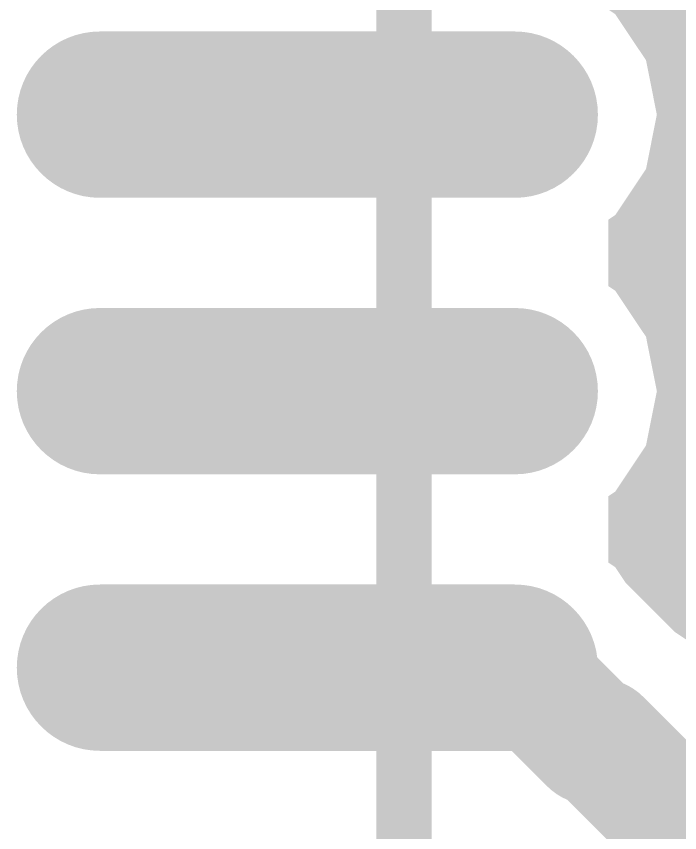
# Model space of a CAD drawing. Header units: inches. Extents: x 0.91 to 3.83, y 2.65 to 3.83.
# Drawn here: x 2.145 to 2.1923, y 3.0867 to 3.1448 of the extents above; entities that cross this region are included whole.
import ezdxf

# ---------------------------------------------------------------- set-up
doc = ezdxf.new("R2010")
doc.units = ezdxf.units.IN
doc.header["$MEASUREMENT"] = 0
for name, color, linetype in [('Bottom Courtyard', 56, 'Continuous'), ('Top Layer', 1, 'Continuous'), ('Top Paste', 8, 'Continuous'), ('Top Solder', 216, 'Continuous')]:
    doc.layers.add(name, color=color, linetype=linetype)

# ---------------------------------------------------------------- blocks, each defined once
blk = doc.blocks.new('QFN50P500X500X80_HS_29N_CP2102N_54')
at = {"layer": 'Top Layer'}
h = blk.add_hatch(color=1, dxfattribs=at)
edge = h.paths.add_edge_path()
edge.add_arc((0.106299, 0.019685), 0.004921, 270, 450)
edge.add_line((0.106299, 0.024606), (0.076772, 0.024606))
edge.add_arc((0.076772, 0.019685), 0.004921, 90, 270)
edge.add_line((0.076772, 0.014764), (0.106299, 0.014764))
h = blk.add_hatch(color=1, dxfattribs=at)
edge = h.paths.add_edge_path()
edge.add_arc((0.106299, 0), 0.004921, 270, 450)
edge.add_line((0.106299, 0.004921), (0.076772, 0.004921))
edge.add_arc((0.076772, 0), 0.004921, 90, 270)
edge.add_line((0.076772, -0.004921), (0.106299, -0.004921))
h = blk.add_hatch(color=1, dxfattribs=at)
edge = h.paths.add_edge_path()
edge.add_arc((0.106299, -0.019685), 0.004921, 270, 450)
edge.add_line((0.106299, -0.014764), (0.076772, -0.014764))
edge.add_arc((0.076772, -0.019685), 0.004921, 90, 270)
edge.add_line((0.076772, -0.024606), (0.106299, -0.024606))
at = {"layer": 'Top Paste'}
h = blk.add_hatch(color=8, dxfattribs=at)
edge = h.paths.add_edge_path()
edge.add_arc((0.106299, 0.019685), 0.004921, 270, 450)
edge.add_line((0.106299, 0.024606), (0.076772, 0.024606))
edge.add_arc((0.076772, 0.019685), 0.004921, 90, 270)
edge.add_line((0.076772, 0.014764), (0.106299, 0.014764))
h = blk.add_hatch(color=8, dxfattribs=at)
edge = h.paths.add_edge_path()
edge.add_arc((0.106299, 0), 0.004921, 270, 450)
edge.add_line((0.106299, 0.004921), (0.076772, 0.004921))
edge.add_arc((0.076772, 0), 0.004921, 90, 270)
edge.add_line((0.076772, -0.004921), (0.106299, -0.004921))
h = blk.add_hatch(color=8, dxfattribs=at)
edge = h.paths.add_edge_path()
edge.add_arc((0.106299, -0.019685), 0.004921, 270, 450)
edge.add_line((0.106299, -0.014764), (0.076772, -0.014764))
edge.add_arc((0.076772, -0.019685), 0.004921, 90, 270)
edge.add_line((0.076772, -0.024606), (0.106299, -0.024606))
at = {"layer": 'Top Solder'}
h = blk.add_hatch(color=216, dxfattribs=at)
edge = h.paths.add_edge_path()
edge.add_arc((0.106299, 0.019685), 0.005921, 270, 450)
edge.add_line((0.106299, 0.025606), (0.076772, 0.025606))
edge.add_arc((0.076772, 0.019685), 0.005921, 90, 270)
edge.add_line((0.076772, 0.013764), (0.106299, 0.013764))
h = blk.add_hatch(color=216, dxfattribs=at)
edge = h.paths.add_edge_path()
edge.add_arc((0.106299, 0), 0.005921, 270, 450)
edge.add_line((0.106299, 0.005921), (0.076772, 0.005921))
edge.add_arc((0.076772, 0), 0.005921, 90, 270)
edge.add_line((0.076772, -0.005921), (0.106299, -0.005921))
h = blk.add_hatch(color=216, dxfattribs=at)
edge = h.paths.add_edge_path()
edge.add_arc((0.106299, -0.019685), 0.005921, 270, 450)
edge.add_line((0.106299, -0.013764), (0.076772, -0.013764))
edge.add_arc((0.076772, -0.019685), 0.005921, 90, 270)
edge.add_line((0.076772, -0.025606), (0.106299, -0.025606))
at = {"layer": 'Bottom Courtyard'}
blk.add_lwpolyline([(0.098425, -0.098425, 0.003937, 0.003937, 0), (0.098425, 0.098425, 0.003937, 0.003937, 0)], format="xyseb", dxfattribs=at)

msp = doc.modelspace()

# ---------------------------------------------------------------- hatches: boundary and pattern name
at = {"layer": 'Top Layer'}
msp.add_hatch(color=1, dxfattribs=at).paths.add_polyline_path([(2.268013, 3.296568), (2.268013, 3.261193), (2.268789, 3.257291), (2.270999, 3.253983), (2.311221, 3.213761), (2.311221, 3.195945), (2.272953, 3.195945), (2.272953, 3.15067), (2.272757, 3.149685), (2.272757, 3.132298), (2.272661, 3.132075), (2.272541, 3.122075), (2.272554, 3.122042), (2.272541, 3.12201), (2.272555, 3.121975), (2.24936, 3.098779), (2.249085, 3.098779), (2.248603, 3.098993), (2.246844, 3.099039), (2.245496, 3.099156), (2.244439, 3.09933), (2.243702, 3.099526), (2.243583, 3.099575), (2.243583, 3.105394), (2.206024, 3.105394), (2.206024, 3.092889), (2.202087, 3.091258), (2.193334, 3.100011), (2.191883, 3.100981), (2.188429, 3.104435), (2.187665, 3.105578), (2.187183, 3.1059), (2.187183, 3.110635), (2.187665, 3.110958), (2.189858, 3.114239), (2.190628, 3.11811), (2.189858, 3.121981), (2.187665, 3.125263), (2.187183, 3.125585), (2.187183, 3.13032), (2.187665, 3.130643), (2.189858, 3.133924), (2.190628, 3.137795), (2.189858, 3.141666), (2.187665, 3.144948), (2.187183, 3.14527), (2.187183, 3.150005), (2.187665, 3.150328), (2.189858, 3.153609), (2.190628, 3.15748), (2.189858, 3.161351), (2.187665, 3.164633), (2.187183, 3.164955), (2.187183, 3.169691), (2.187665, 3.170013), (2.189858, 3.173294), (2.190628, 3.177166), (2.189858, 3.181037), (2.187665, 3.184318), (2.184383, 3.186511), (2.180512, 3.187281), (2.150984, 3.187281), (2.147113, 3.186511), (2.144508, 3.187029), (2.143957, 3.187854), (2.143132, 3.188406), (2.142613, 3.191011), (2.143383, 3.194882), (2.143383, 3.22441), (2.142613, 3.228281), (2.140421, 3.231562), (2.139752, 3.232009), (2.139225, 3.237049), (2.146581, 3.244405), (2.150174, 3.244405), (2.150641, 3.244193), (2.151765, 3.244153), (2.152635, 3.244058), (2.153451, 3.243905), (2.154215, 3.243696), (2.154941, 3.243432), (2.155632, 3.243112), (2.156302, 3.242731), (2.156956, 3.242284), (2.157598, 3.241764), (2.158378, 3.241026), (2.158557, 3.240957), (2.164612, 3.236911), (2.171939, 3.235454), (2.179267, 3.236911), (2.185479, 3.241062), (2.189629, 3.247274), (2.191087, 3.254601), (2.189629, 3.261929), (2.185479, 3.26814), (2.179267, 3.272291), (2.171939, 3.273749), (2.164612, 3.272291), (2.158557, 3.268245), (2.158378, 3.268177), (2.157598, 3.267438), (2.156955, 3.266918), (2.156302, 3.266471), (2.155632, 3.26609), (2.15494, 3.26577), (2.154215, 3.265506), (2.153451, 3.265298), (2.152635, 3.265144), (2.151765, 3.265049), (2.150641, 3.26501), (2.150174, 3.264797), (2.142358, 3.264797), (2.138456, 3.264021), (2.135148, 3.261811), (2.111137, 3.2378), (2.108927, 3.234492), (2.107911, 3.234461), (2.104094, 3.237951), (2.104094, 3.246481), (2.105342, 3.247514), (2.105939, 3.247941), (2.106465, 3.248273), (2.106849, 3.248479), (2.107061, 3.248569), (2.107291, 3.248602), (2.107406, 3.248671), (2.107432, 3.248679), (2.107469, 3.248708), (2.107542, 3.248752), (2.107831, 3.248709), (2.108351, 3.249096), (2.11301, 3.250022), (2.119222, 3.254173), (2.123372, 3.260385), (2.124793, 3.267526), (2.124871, 3.267702), (2.1249, 3.268776), (2.124987, 3.269598), (2.125133, 3.270377), (2.125337, 3.271119), (2.1256, 3.271835), (2.125926, 3.272534), (2.126319, 3.273222), (2.126787, 3.273907), (2.127337, 3.274591), (2.128103, 3.275413), (2.128282, 3.275893), (2.130973, 3.278584), (2.190627, 3.278584), (2.208433, 3.260777), (2.208433, 3.260453), (2.208218, 3.259951), (2.208195, 3.258185), (2.208016, 3.255308), (2.207975, 3.255), (2.206024, 3.255), (2.206024, 3.250608), (2.205732, 3.249917), (2.20596, 3.249355), (2.205849, 3.248759), (2.206024, 3.248505), (2.206024, 3.221378), (2.213811, 3.221378), (2.213859, 3.221259), (2.214056, 3.220521), (2.21423, 3.219464), (2.214347, 3.218116), (2.214393, 3.216357), (2.214607, 3.215876), (2.214607, 3.201448), (2.214393, 3.200967), (2.214348, 3.199235), (2.21423, 3.197908), (2.214058, 3.196875), (2.213866, 3.19616), (2.213784, 3.195962), (2.213754, 3.195945), (2.204055, 3.195945), (2.204055, 3.12689), (2.24752, 3.12689), (2.24752, 3.195945), (2.235853, 3.195945), (2.235822, 3.195962), (2.235741, 3.19616), (2.235548, 3.196875), (2.235376, 3.197908), (2.235259, 3.199235), (2.235213, 3.200967), (2.234999, 3.201448), (2.234999, 3.215876), (2.235213, 3.216357), (2.235259, 3.218116), (2.235377, 3.219465), (2.235551, 3.220521), (2.235747, 3.221258), (2.235795, 3.221378), (2.243583, 3.221378), (2.243583, 3.255), (2.229628, 3.255), (2.229572, 3.255138), (2.229376, 3.255874), (2.229203, 3.256925), (2.229085, 3.258269), (2.229039, 3.260021), (2.228825, 3.260503), (2.228825, 3.265), (2.228049, 3.268902), (2.225839, 3.27221), (2.205649, 3.292399), (2.207435, 3.296181), (2.243583, 3.296181), (2.243583, 3.315854), (2.24722, 3.317361)])

# ---------------------------------------------------------------- linework, layer by layer
for points in [[(2.165748, 3.098425, 0.009, 0.009, 0), (2.18074, 3.098425, 0.009, 0.009, 0)], [(2.18074, 3.098425, 0.009, 0.009, 0), (2.186004, 3.093162, 0.009, 0.009, 0)], [(2.186004, 3.093162, 0.009, 0.009, 0), (2.186485, 3.093162, 0.009, 0.009, 0)], [(2.186485, 3.093162, 0.009, 0.009, 0), (2.198021, 3.081626, 0.009, 0.009, 0)]]:
    msp.add_lwpolyline(points, format="xyseb", dxfattribs=at)
for points in [[(2.163498, 3.098425, 0.0045, 0.0045, 1), (2.167998, 3.098425, 0.0045, 0.0045, 1)], [(2.17849, 3.098425, 0.0045, 0.0045, 1), (2.18299, 3.098425, 0.0045, 0.0045, 1)], [(2.17849, 3.098425, 0.0045, 0.0045, 1), (2.18299, 3.098425, 0.0045, 0.0045, 1)], [(2.183754, 3.093162, 0.0045, 0.0045, 1), (2.188254, 3.093162, 0.0045, 0.0045, 1)], [(2.183754, 3.093162, 0.0045, 0.0045, 1), (2.188254, 3.093162, 0.0045, 0.0045, 1)], [(2.184235, 3.093162, 0.0045, 0.0045, 1), (2.188735, 3.093162, 0.0045, 0.0045, 1)], [(2.184235, 3.093162, 0.0045, 0.0045, 1), (2.188735, 3.093162, 0.0045, 0.0045, 1)]]:
    msp.add_lwpolyline(points, format="xyseb", close=True, dxfattribs=at)

# ---------------------------------------------------------------- block references
msp.add_blockref('QFN50P500X500X80_HS_29N_CP2102N_54', (2.074213, 3.11811))

doc.saveas('drawing.dxf')
